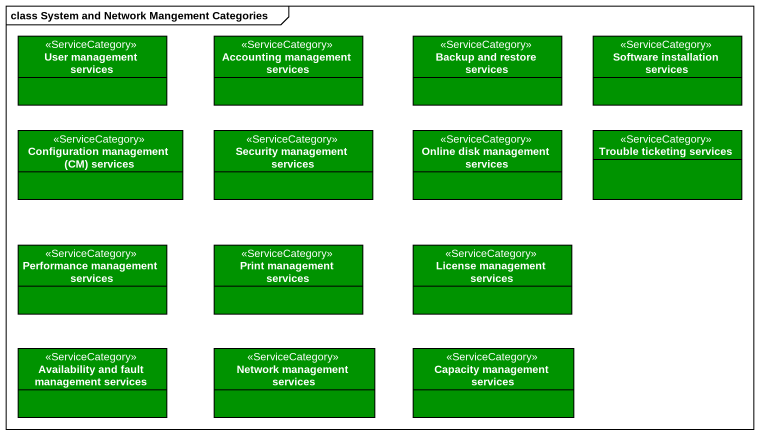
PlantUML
@startuml
mainframe class System and Network Mangement Categories
hide circle
hide empty members
class "User management services" as User_management_services <<ServiceCategory>> #009300
class "Accounting management services" as Accounting_management <<ServiceCategory>> #009300
class "Backup and restore services" as Backup_and_restore_services <<ServiceCategory>> #009300
class "Software installation services" as Software_installation <<ServiceCategory>> #009300
class "Configuration management (CM) services" as Configuration_management_CM <<ServiceCategory>> #009300
class "Security management services" as Security_management_services <<ServiceCategory>> #009300
class "Online disk management services" as Online_disk_management <<ServiceCategory>> #009300
class "Trouble ticketing services" as Trouble_ticketing_services <<ServiceCategory>> #009300
class "Performance management services" as Performance_management <<ServiceCategory>> #009300
class "Print management services" as Print_management_services <<ServiceCategory>> #009300
class "License management services" as License_management_services <<ServiceCategory>> #009300
class "Availability and fault management services" as Availability_and_fault <<ServiceCategory>> #009300
class "Network management services" as Network_management_services <<ServiceCategory>> #009300
class "Capacity management services" as Capacity_management_services <<ServiceCategory>> #009300
@enduml
